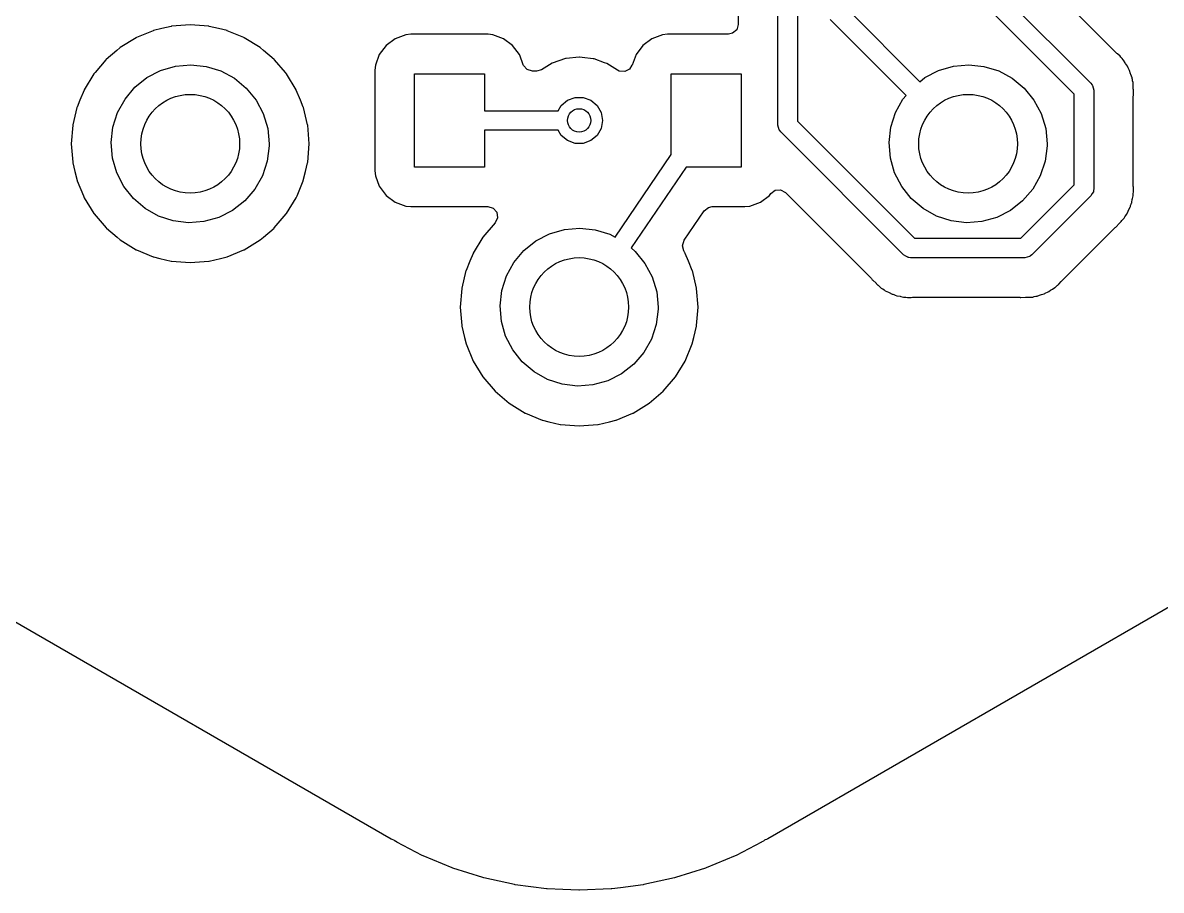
# Model space of a CAD drawing. Extents: x 144 to 253, y -181 to -52.
# Drawn here: x 223.85 to 238.48, y -181.1 to -169.95 of the extents above; entities that cross this region are included whole.
import ezdxf

# ---------------------------------------------------------------- set-up
doc = ezdxf.new("R2010")
doc.units = 0
doc.layers.add('BLACK', color=7, linetype='CONTINUOUS')

msp = doc.modelspace()

# ---------------------------------------------------------------- linework, layer by layer
at = {"layer": 'BLACK', "linetype": 'CONTINUOUS'}
for p, q in [((233.555, -171.265), (233.555, -166.184)), ((233.805, -166.236), (233.805, -171.213)), ((235.075, -168.223), (237.578, -170.727)), ((237.365, -170.867), (234.862, -168.363)), ((233.046, -169.06), (233.046, -169.97)), ((237.913, -170.342), (236.798, -169.227)), ((235.202, -170.882), (234.227, -169.907)), ((234.44, -169.767), (235.379, -170.706)), ((225.523, -170.052), (225.31, -170.14)), ((225.527, -170.05), (225.523, -170.052)), ((225.523, -170.052), (225.523, -170.052)), ((225.637, -170.023), (225.527, -170.05)), ((225.756, -169.995), (225.637, -170.023)), ((225.761, -169.994), (225.756, -169.995)), ((225.756, -169.995), (225.756, -169.995)), ((226, -169.975), (225.761, -169.994)), ((226.239, -169.994), (226, -169.975)), ((226.244, -169.995), (226.239, -169.994)), ((226.363, -170.023), (226.244, -169.995)), ((226.244, -169.995), (226.244, -169.995)), ((226.473, -170.05), (226.363, -170.023)), ((226.477, -170.052), (226.473, -170.05)), ((226.69, -170.14), (226.477, -170.052)), ((226.477, -170.052), (226.477, -170.052)), ((233.026, -170.038), (232.973, -170.084)), ((233.046, -169.97), (233.026, -170.038)), ((225.306, -170.142), (225.101, -170.267)), ((225.31, -170.14), (225.306, -170.142)), ((225.31, -170.14), (225.31, -170.14)), ((226.694, -170.142), (226.69, -170.14)), ((226.69, -170.14), (226.69, -170.14)), ((226.899, -170.267), (226.694, -170.142)), ((228.635, -170.154), (228.519, -170.241)), ((228.772, -170.103), (228.635, -170.154)), ((228.834, -170.096), (228.772, -170.103)), ((229.83, -170.096), (228.834, -170.096)), ((229.892, -170.103), (229.83, -170.096)), ((230.029, -170.154), (229.892, -170.103)), ((230.145, -170.241), (230.029, -170.154)), ((231.935, -170.154), (231.819, -170.241)), ((232.072, -170.103), (231.935, -170.154)), ((232.134, -170.096), (232.072, -170.103)), ((232.92, -170.096), (232.134, -170.096)), ((232.973, -170.084), (232.92, -170.096)), ((225.057, -170.305), (224.919, -170.423)), ((225.097, -170.27), (225.057, -170.305)), ((225.101, -170.267), (225.097, -170.27)), ((225.097, -170.27), (225.097, -170.27)), ((226.903, -170.27), (226.899, -170.267)), ((226.943, -170.305), (226.903, -170.27)), ((226.903, -170.27), (226.903, -170.27)), ((227.081, -170.423), (226.943, -170.305)), ((228.519, -170.241), (228.431, -170.358)), ((230.233, -170.358), (230.145, -170.241)), ((231.819, -170.241), (231.731, -170.358)), ((251.072, -170.252), (233.424, -180.441)), ((237.921, -170.35), (237.913, -170.342)), ((237.955, -170.378), (237.921, -170.35)), ((224.915, -170.427), (224.776, -170.59)), ((224.919, -170.423), (224.915, -170.427)), ((225.81, -170.506), (226.007, -170.488)), ((226.007, -170.488), (226.204, -170.509)), ((227.085, -170.427), (227.081, -170.423)), ((227.224, -170.59), (227.085, -170.427)), ((228.38, -170.494), (228.374, -170.556)), ((228.431, -170.358), (228.38, -170.494)), ((230.236, -170.366), (230.233, -170.358)), ((230.282, -170.489), (230.236, -170.366)), ((230.285, -170.497), (230.282, -170.489)), ((230.332, -170.551), (230.285, -170.497)), ((230.654, -170.468), (230.517, -170.552)), ((230.825, -170.409), (230.654, -170.468)), ((230.832, -170.409), (230.825, -170.409)), ((230.999, -170.391), (230.832, -170.409)), ((230.832, -170.409), (230.832, -170.409)), ((231.006, -170.391), (230.999, -170.391)), ((230.999, -170.391), (230.999, -170.391)), ((231.037, -170.394), (231.006, -170.391)), ((231.179, -170.411), (231.037, -170.394)), ((231.186, -170.412), (231.179, -170.411)), ((231.179, -170.411), (231.179, -170.411)), ((231.192, -170.414), (231.186, -170.412)), ((231.325, -170.462), (231.192, -170.414)), ((231.192, -170.414), (231.192, -170.414)), ((231.357, -170.473), (231.325, -170.462)), ((231.494, -170.56), (231.357, -170.473)), ((231.678, -170.493), (231.649, -170.544)), ((231.68, -170.494), (231.678, -170.493)), ((231.731, -170.358), (231.68, -170.494)), ((235.81, -170.506), (236.007, -170.488)), ((236.007, -170.488), (236.204, -170.509)), ((237.965, -170.391), (237.955, -170.378)), ((237.967, -170.394), (237.965, -170.391)), ((237.98, -170.409), (237.967, -170.394)), ((237.995, -170.424), (237.98, -170.409)), ((237.999, -170.43), (237.995, -170.424)), ((238.017, -170.462), (237.999, -170.43)), ((237.999, -170.43), (237.999, -170.43)), ((238.024, -170.472), (238.017, -170.462)), ((238.05, -170.507), (238.024, -170.472)), ((224.763, -170.605), (224.637, -170.81)), ((224.776, -170.59), (224.763, -170.605)), ((225.444, -170.654), (225.619, -170.562)), ((225.619, -170.562), (225.81, -170.506)), ((226.204, -170.509), (226.394, -170.567)), ((226.394, -170.567), (226.568, -170.662)), ((227.237, -170.605), (227.224, -170.59)), ((227.363, -170.81), (227.237, -170.605)), ((228.374, -170.556), (228.374, -171.852)), ((228.882, -171.804), (228.882, -170.604)), ((228.882, -170.604), (229.782, -170.604)), ((229.782, -170.604), (229.782, -171.079)), ((230.4, -170.571), (230.332, -170.551)), ((230.451, -170.571), (230.4, -170.571)), ((230.517, -170.552), (230.451, -170.571)), ((231.515, -170.571), (231.494, -170.56)), ((231.586, -170.577), (231.515, -170.571)), ((231.649, -170.544), (231.586, -170.577)), ((232.182, -171.644), (232.182, -170.604)), ((232.182, -170.604), (233.082, -170.604)), ((233.082, -170.604), (233.082, -171.804)), ((235.444, -170.654), (235.619, -170.562)), ((235.619, -170.562), (235.81, -170.506)), ((236.204, -170.509), (236.394, -170.567)), ((236.394, -170.567), (236.568, -170.662)), ((238.057, -170.526), (238.05, -170.507)), ((238.066, -170.544), (238.057, -170.526)), ((238.072, -170.555), (238.066, -170.544)), ((238.076, -170.561), (238.072, -170.555)), ((238.072, -170.555), (238.072, -170.555)), ((238.088, -170.604), (238.076, -170.561)), ((238.092, -170.615), (238.088, -170.604)), ((238.108, -170.656), (238.092, -170.615)), ((225.162, -170.93), (225.289, -170.778)), ((225.289, -170.778), (225.444, -170.654)), ((226.568, -170.662), (226.721, -170.788)), ((226.721, -170.788), (226.846, -170.942)), ((235.379, -170.706), (235.444, -170.654)), ((236.568, -170.662), (236.721, -170.788)), ((236.721, -170.788), (236.846, -170.942)), ((237.578, -170.727), (237.592, -170.744)), ((237.592, -170.744), (237.595, -170.747)), ((237.595, -170.747), (237.596, -170.75)), ((237.596, -170.75), (237.6, -170.755)), ((237.6, -170.755), (237.606, -170.785)), ((237.606, -170.785), (237.615, -170.815)), ((238.109, -170.664), (238.108, -170.656)), ((238.111, -170.676), (238.109, -170.664)), ((238.109, -170.664), (238.109, -170.664)), ((238.115, -170.696), (238.111, -170.676)), ((238.121, -170.715), (238.115, -170.696)), ((238.121, -170.723), (238.121, -170.715)), ((238.122, -170.759), (238.121, -170.723)), ((238.123, -170.771), (238.122, -170.759)), ((238.123, -170.775), (238.123, -170.771)), ((238.123, -170.803), (238.123, -170.775)), ((224.636, -170.814), (224.583, -170.942)), ((224.637, -170.81), (224.636, -170.814)), ((224.636, -170.814), (224.636, -170.814)), ((225.066, -171.104), (225.162, -170.93)), ((227.364, -170.814), (227.363, -170.81)), ((227.417, -170.942), (227.364, -170.814)), ((227.364, -170.814), (227.364, -170.814)), ((230.85, -170.944), (230.948, -170.909)), ((230.948, -170.909), (231.052, -170.909)), ((231.052, -170.909), (231.15, -170.944)), ((235.066, -171.104), (235.162, -170.93)), ((235.162, -170.93), (235.202, -170.882)), ((237.365, -172.033), (237.365, -170.867)), ((237.615, -170.815), (237.615, -172.085)), ((238.124, -170.807), (238.123, -170.803)), ((238.123, -170.894), (238.124, -170.883)), ((238.123, -172.049), (238.123, -170.894)), ((238.126, -170.875), (238.124, -170.807)), ((238.124, -170.883), (238.126, -170.875)), ((224.544, -171.036), (224.491, -171.26)), ((224.546, -171.032), (224.544, -171.036)), ((224.583, -170.942), (224.546, -171.032)), ((226.846, -170.942), (226.939, -171.117)), ((227.454, -171.032), (227.417, -170.942)), ((227.456, -171.036), (227.454, -171.032)), ((227.509, -171.26), (227.456, -171.036)), ((229.782, -171.079), (230.731, -171.079)), ((230.731, -171.079), (230.77, -171.011)), ((230.77, -171.011), (230.85, -170.944)), ((231.15, -170.944), (231.23, -171.011)), ((231.23, -171.011), (231.282, -171.101)), ((236.846, -170.942), (236.939, -171.117)), ((225.006, -171.293), (225.066, -171.104)), ((226.939, -171.117), (226.997, -171.307)), ((231.282, -171.101), (231.3, -171.204)), ((231.3, -171.204), (231.282, -171.307)), ((233.805, -171.213), (235.311, -172.72)), ((235.006, -171.293), (235.066, -171.104)), ((236.939, -171.117), (236.997, -171.307)), ((224.49, -171.265), (224.471, -171.504)), ((224.491, -171.26), (224.49, -171.265)), ((224.491, -171.26), (224.491, -171.26)), ((224.984, -171.49), (225.006, -171.293)), ((226.997, -171.307), (227.016, -171.504)), ((227.51, -171.265), (227.509, -171.26)), ((227.509, -171.26), (227.509, -171.26)), ((227.529, -171.504), (227.51, -171.265)), ((230.731, -171.329), (229.782, -171.329)), ((229.782, -171.329), (229.782, -171.804)), ((230.77, -171.397), (230.731, -171.329)), ((231.282, -171.307), (231.23, -171.397)), ((233.564, -171.294), (233.555, -171.265)), ((233.57, -171.325), (233.564, -171.294)), ((233.574, -171.33), (233.57, -171.325)), ((233.575, -171.332), (233.574, -171.33)), ((233.578, -171.335), (233.575, -171.332)), ((233.592, -171.353), (233.578, -171.335)), ((235.171, -172.933), (233.592, -171.353)), ((234.984, -171.49), (235.006, -171.293)), ((236.997, -171.307), (237.016, -171.504)), ((228.583, -180.445), (213.098, -171.504)), ((224.471, -171.504), (224.49, -171.743)), ((225.001, -171.688), (224.984, -171.49)), ((227.016, -171.504), (227.016, -171.532)), ((227.51, -171.743), (227.529, -171.504)), ((230.85, -171.464), (230.77, -171.397)), ((230.948, -171.5), (230.85, -171.464)), ((231.052, -171.5), (230.948, -171.5)), ((231.15, -171.464), (231.052, -171.5)), ((231.23, -171.397), (231.15, -171.464)), ((235.001, -171.688), (234.984, -171.49)), ((237.016, -171.504), (237.016, -171.532)), ((227.016, -171.532), (226.991, -171.729)), ((231.461, -172.704), (232.182, -171.644)), ((237.016, -171.532), (236.991, -171.729)), ((224.49, -171.743), (224.491, -171.748)), ((224.491, -171.748), (224.491, -171.748)), ((224.491, -171.748), (224.518, -171.863)), ((225.055, -171.878), (225.001, -171.688)), ((226.991, -171.729), (226.928, -171.917)), ((227.482, -171.863), (227.509, -171.748)), ((227.509, -171.748), (227.51, -171.743)), ((227.509, -171.748), (227.509, -171.748)), ((229.782, -171.804), (228.882, -171.804)), ((232.375, -171.804), (231.668, -172.844)), ((233.082, -171.804), (232.375, -171.804)), ((235.055, -171.878), (235.001, -171.688)), ((236.991, -171.729), (236.928, -171.917)), ((224.518, -171.863), (224.546, -171.977)), ((225.146, -172.054), (225.055, -171.878)), ((226.928, -171.917), (226.83, -172.09)), ((227.454, -171.977), (227.482, -171.863)), ((228.374, -171.852), (228.38, -171.915)), ((228.38, -171.915), (228.431, -172.051)), ((235.146, -172.054), (235.055, -171.878)), ((236.928, -171.917), (236.83, -172.09)), ((224.546, -171.977), (224.548, -171.981)), ((224.548, -171.981), (224.548, -171.981)), ((224.548, -171.981), (224.627, -172.173)), ((225.269, -172.21), (225.146, -172.054)), ((226.83, -172.09), (226.701, -172.24)), ((227.373, -172.173), (227.452, -171.981)), ((227.452, -171.981), (227.454, -171.977)), ((227.452, -171.981), (227.452, -171.981)), ((228.431, -172.051), (228.519, -172.168)), ((233.462, -172.146), (233.518, -172.103)), ((233.518, -172.103), (233.589, -172.098)), ((233.589, -172.098), (233.652, -172.132)), ((235.269, -172.21), (235.146, -172.054)), ((236.679, -172.72), (237.365, -172.033)), ((236.83, -172.09), (236.701, -172.24)), ((237.615, -172.085), (237.612, -172.107)), ((237.612, -172.107), (237.612, -172.112)), ((238.124, -172.061), (238.123, -172.049)), ((238.128, -172.105), (238.124, -172.061)), ((238.127, -172.113), (238.128, -172.105)), ((224.627, -172.173), (224.637, -172.198)), ((224.637, -172.198), (224.763, -172.403)), ((225.42, -172.338), (225.269, -172.21)), ((226.701, -172.24), (226.544, -172.362)), ((227.237, -172.403), (227.363, -172.198)), ((227.363, -172.198), (227.373, -172.173)), ((228.519, -172.168), (228.635, -172.255)), ((233.329, -172.255), (233.445, -172.168)), ((233.445, -172.168), (233.462, -172.146)), ((233.652, -172.132), (234.756, -173.237)), ((235.42, -172.338), (235.269, -172.21)), ((236.701, -172.24), (236.544, -172.362)), ((237.578, -172.173), (236.819, -172.933)), ((237.593, -172.146), (237.578, -172.173)), ((237.61, -172.121), (237.593, -172.146)), ((237.611, -172.114), (237.61, -172.121)), ((237.612, -172.112), (237.611, -172.114)), ((238.104, -172.255), (238.11, -172.219)), ((238.11, -172.219), (238.113, -172.208)), ((238.113, -172.208), (238.122, -172.173)), ((238.122, -172.173), (238.123, -172.165)), ((238.122, -172.173), (238.122, -172.173)), ((238.123, -172.145), (238.125, -172.125)), ((238.123, -172.165), (238.123, -172.145)), ((238.125, -172.125), (238.127, -172.113)), ((225.593, -172.435), (225.42, -172.338)), ((226.544, -172.362), (226.367, -172.451)), ((228.635, -172.255), (228.772, -172.306)), ((228.772, -172.306), (228.834, -172.313)), ((228.834, -172.313), (229.825, -172.313)), ((229.825, -172.313), (229.893, -172.333)), ((229.893, -172.333), (229.94, -172.386)), ((229.94, -172.386), (229.95, -172.457)), ((232.349, -172.746), (232.607, -172.368)), ((232.607, -172.368), (232.662, -172.323)), ((232.662, -172.323), (232.711, -172.313)), ((232.711, -172.313), (233.13, -172.313)), ((233.13, -172.313), (233.192, -172.306)), ((233.192, -172.306), (233.329, -172.255)), ((235.593, -172.435), (235.42, -172.338)), ((236.544, -172.362), (236.367, -172.451)), ((238.04, -172.41), (238.057, -172.369)), ((238.057, -172.369), (238.062, -172.359)), ((238.062, -172.359), (238.084, -172.32)), ((238.084, -172.32), (238.086, -172.312)), ((238.086, -172.312), (238.089, -172.3)), ((238.086, -172.312), (238.086, -172.312)), ((238.089, -172.3), (238.095, -172.282)), ((238.095, -172.282), (238.1, -172.27)), ((238.1, -172.27), (238.103, -172.263)), ((238.103, -172.263), (238.104, -172.255)), ((238.104, -172.255), (238.104, -172.255)), ((224.763, -172.403), (224.766, -172.407)), ((224.766, -172.407), (224.766, -172.407)), ((224.766, -172.407), (224.869, -172.527)), ((224.869, -172.527), (224.919, -172.585)), ((225.782, -172.496), (225.593, -172.435)), ((225.979, -172.52), (225.782, -172.496)), ((226.176, -172.505), (225.979, -172.52)), ((226.367, -172.451), (226.176, -172.505)), ((227.081, -172.585), (227.131, -172.527)), ((227.131, -172.527), (227.234, -172.407)), ((227.234, -172.407), (227.237, -172.403)), ((227.234, -172.407), (227.234, -172.407)), ((229.919, -172.523), (229.763, -172.705)), ((229.92, -172.522), (229.919, -172.523)), ((229.95, -172.457), (229.92, -172.521)), ((229.92, -172.521), (229.92, -172.522)), ((235.782, -172.496), (235.593, -172.435)), ((235.979, -172.52), (235.782, -172.496)), ((236.176, -172.505), (235.979, -172.52)), ((236.367, -172.451), (236.176, -172.505)), ((237.897, -172.577), (237.944, -172.527)), ((237.944, -172.527), (237.946, -172.524)), ((237.946, -172.524), (237.966, -172.505)), ((237.966, -172.505), (237.969, -172.502)), ((237.969, -172.502), (237.976, -172.493)), ((237.976, -172.493), (238.001, -172.466)), ((238.001, -172.466), (238.007, -172.46)), ((238.007, -172.46), (238.016, -172.443)), ((238.016, -172.443), (238.027, -172.426)), ((238.027, -172.426), (238.035, -172.416)), ((238.035, -172.416), (238.04, -172.41)), ((224.919, -172.585), (224.922, -172.589)), ((224.922, -172.589), (225.059, -172.705)), ((226.941, -172.705), (227.078, -172.589)), ((227.078, -172.589), (227.081, -172.585)), ((230.444, -172.754), (230.619, -172.662)), ((230.619, -172.662), (230.81, -172.606)), ((230.81, -172.606), (231.007, -172.588)), ((231.007, -172.588), (231.204, -172.609)), ((231.204, -172.609), (231.394, -172.667)), ((231.394, -172.667), (231.461, -172.704)), ((237.204, -173.267), (237.882, -172.589)), ((237.882, -172.589), (237.891, -172.581)), ((237.891, -172.581), (237.897, -172.577)), ((225.059, -172.705), (225.101, -172.741)), ((225.101, -172.741), (225.306, -172.867)), ((226.694, -172.867), (226.899, -172.741)), ((226.899, -172.741), (226.941, -172.705)), ((229.763, -172.705), (229.637, -172.91)), ((230.289, -172.878), (230.444, -172.754)), ((232.328, -172.815), (232.349, -172.746)), ((232.346, -172.883), (232.328, -172.815)), ((235.311, -172.72), (236.679, -172.72)), ((225.306, -172.867), (225.31, -172.869)), ((225.31, -172.869), (225.31, -172.869)), ((225.31, -172.869), (225.523, -172.957)), ((225.523, -172.957), (225.527, -172.958)), ((225.527, -172.958), (225.609, -172.978)), ((225.609, -172.978), (225.756, -173.013)), ((226.244, -173.013), (226.391, -172.978)), ((226.391, -172.978), (226.473, -172.958)), ((226.473, -172.958), (226.477, -172.957)), ((226.477, -172.957), (226.69, -172.869)), ((226.69, -172.869), (226.694, -172.867)), ((226.69, -172.869), (226.69, -172.869)), ((229.636, -172.914), (229.594, -173.015)), ((229.637, -172.91), (229.636, -172.914)), ((229.636, -172.914), (229.636, -172.914)), ((230.162, -173.03), (230.289, -172.878)), ((231.668, -172.844), (231.721, -172.888)), ((231.721, -172.888), (231.846, -173.042)), ((232.36, -172.906), (232.346, -172.883)), ((232.363, -172.91), (232.36, -172.906)), ((232.36, -172.906), (232.36, -172.906)), ((232.364, -172.914), (232.363, -172.91)), ((232.406, -173.015), (232.364, -172.914)), ((232.364, -172.914), (232.364, -172.914)), ((235.198, -172.948), (235.171, -172.933)), ((235.224, -172.964), (235.198, -172.948)), ((235.231, -172.965), (235.224, -172.964)), ((235.233, -172.967), (235.231, -172.965)), ((235.238, -172.966), (235.233, -172.967)), ((235.26, -172.97), (235.238, -172.966)), ((236.73, -172.97), (235.26, -172.97)), ((236.76, -172.961), (236.73, -172.97)), ((236.79, -172.954), (236.76, -172.961)), ((236.795, -172.951), (236.79, -172.954)), ((236.798, -172.95), (236.795, -172.951)), ((236.801, -172.946), (236.798, -172.95)), ((236.819, -172.933), (236.801, -172.946)), ((225.756, -173.013), (225.756, -173.013)), ((225.756, -173.013), (225.761, -173.014)), ((225.761, -173.014), (226, -173.033)), ((226, -173.033), (226.239, -173.014)), ((226.239, -173.014), (226.244, -173.013)), ((226.244, -173.013), (226.244, -173.013)), ((229.594, -173.015), (229.546, -173.132)), ((230.066, -173.204), (230.162, -173.03)), ((231.846, -173.042), (231.939, -173.217)), ((232.454, -173.132), (232.406, -173.015)), ((229.544, -173.136), (229.491, -173.36)), ((229.546, -173.132), (229.544, -173.136)), ((230.006, -173.393), (230.066, -173.204)), ((231.939, -173.217), (231.997, -173.407)), ((232.456, -173.136), (232.454, -173.132)), ((232.509, -173.36), (232.456, -173.136)), ((234.756, -173.237), (234.764, -173.245)), ((234.764, -173.245), (234.768, -173.252)), ((234.768, -173.252), (234.773, -173.257)), ((234.773, -173.257), (234.817, -173.298)), ((237.167, -173.31), (237.196, -173.276)), ((237.196, -173.276), (237.204, -173.267)), ((229.49, -173.365), (229.471, -173.604)), ((229.491, -173.36), (229.49, -173.365)), ((229.491, -173.36), (229.491, -173.36)), ((229.984, -173.59), (230.006, -173.393)), ((231.997, -173.407), (232.016, -173.604)), ((232.51, -173.365), (232.509, -173.36)), ((232.509, -173.36), (232.509, -173.36)), ((232.529, -173.604), (232.51, -173.365)), ((234.817, -173.298), (234.82, -173.301)), ((234.82, -173.301), (234.84, -173.321)), ((234.84, -173.321), (234.843, -173.323)), ((234.843, -173.323), (234.852, -173.331)), ((234.852, -173.331), (234.884, -173.361)), ((234.884, -173.361), (234.891, -173.365)), ((234.891, -173.365), (234.902, -173.371)), ((234.902, -173.371), (234.919, -173.382)), ((234.919, -173.382), (234.935, -173.394)), ((234.935, -173.394), (234.975, -173.412)), ((234.975, -173.412), (234.986, -173.417)), ((234.986, -173.417), (235.025, -173.438)), ((236.991, -173.427), (237.001, -173.42)), ((237.001, -173.42), (237.019, -173.412)), ((237.019, -173.412), (237.038, -173.404)), ((237.038, -173.404), (237.058, -173.389)), ((237.058, -173.389), (237.074, -173.378)), ((237.074, -173.378), (237.084, -173.372)), ((237.084, -173.372), (237.115, -173.353)), ((237.115, -173.353), (237.122, -173.349)), ((237.115, -173.353), (237.115, -173.353)), ((237.122, -173.349), (237.136, -173.335)), ((237.136, -173.335), (237.151, -173.322)), ((237.151, -173.322), (237.153, -173.321)), ((237.153, -173.321), (237.167, -173.31)), ((235.025, -173.438), (235.032, -173.44)), ((235.032, -173.44), (235.032, -173.44)), ((235.032, -173.44), (235.044, -173.443)), ((235.044, -173.443), (235.063, -173.45)), ((235.063, -173.45), (235.082, -173.458)), ((235.082, -173.458), (235.089, -173.459)), ((235.089, -173.459), (235.089, -173.459)), ((235.089, -173.459), (235.125, -173.465)), ((235.125, -173.465), (235.137, -173.467)), ((235.137, -173.467), (235.169, -173.475)), ((235.169, -173.475), (235.18, -173.478)), ((235.18, -173.478), (235.2, -173.478)), ((235.2, -173.478), (235.22, -173.48)), ((235.22, -173.48), (235.24, -173.483)), ((235.24, -173.483), (235.248, -173.482)), ((235.248, -173.482), (235.266, -173.48)), ((235.266, -173.48), (235.284, -173.479)), ((235.284, -173.479), (235.295, -173.478)), ((235.295, -173.478), (236.652, -173.478)), ((236.652, -173.478), (236.663, -173.479)), ((236.663, -173.479), (236.67, -173.48)), ((236.67, -173.48), (236.678, -173.48)), ((236.678, -173.48), (236.738, -173.478)), ((236.678, -173.48), (236.678, -173.48)), ((236.738, -173.478), (236.742, -173.478)), ((236.742, -173.478), (236.77, -173.478)), ((236.77, -173.478), (236.774, -173.478)), ((236.774, -173.478), (236.786, -173.477)), ((236.774, -173.478), (236.774, -173.478)), ((236.786, -173.477), (236.818, -173.476)), ((236.818, -173.476), (236.822, -173.476)), ((236.822, -173.476), (236.83, -173.475)), ((236.83, -173.475), (236.85, -173.47)), ((236.85, -173.47), (236.869, -173.466)), ((236.869, -173.466), (236.881, -173.464)), ((236.881, -173.464), (236.889, -173.463)), ((236.881, -173.464), (236.881, -173.464)), ((236.889, -173.463), (236.897, -173.46)), ((236.897, -173.46), (236.93, -173.447)), ((236.897, -173.46), (236.897, -173.46)), ((236.93, -173.447), (236.942, -173.443)), ((236.942, -173.443), (236.976, -173.433)), ((236.976, -173.433), (236.984, -173.431)), ((236.976, -173.433), (236.976, -173.433)), ((236.984, -173.431), (236.991, -173.427)), ((236.991, -173.427), (236.991, -173.427)), ((229.471, -173.604), (229.49, -173.843)), ((230.001, -173.788), (229.984, -173.59)), ((232.016, -173.632), (231.991, -173.829)), ((232.016, -173.604), (232.016, -173.632)), ((232.51, -173.843), (232.529, -173.604)), ((229.49, -173.843), (229.491, -173.848)), ((229.491, -173.848), (229.491, -173.848)), ((229.491, -173.848), (229.526, -173.995)), ((230.055, -173.978), (230.001, -173.788)), ((231.991, -173.829), (231.928, -174.017)), ((232.474, -173.995), (232.509, -173.848)), ((232.509, -173.848), (232.51, -173.843)), ((232.509, -173.848), (232.509, -173.848)), ((229.526, -173.995), (229.546, -174.077)), ((230.146, -174.154), (230.055, -173.978)), ((232.454, -174.077), (232.474, -173.995)), ((229.546, -174.077), (229.637, -174.298)), ((230.269, -174.31), (230.146, -174.154)), ((231.928, -174.017), (231.83, -174.19)), ((232.363, -174.298), (232.454, -174.077)), ((229.637, -174.298), (229.763, -174.503)), ((231.83, -174.19), (231.701, -174.34)), ((232.237, -174.503), (232.363, -174.298)), ((230.42, -174.438), (230.269, -174.31)), ((230.593, -174.535), (230.42, -174.438)), ((231.701, -174.34), (231.544, -174.462)), ((229.763, -174.503), (229.919, -174.685)), ((230.782, -174.596), (230.593, -174.535)), ((231.367, -174.551), (231.176, -174.605)), ((231.544, -174.462), (231.367, -174.551)), ((232.081, -174.685), (232.237, -174.503)), ((229.919, -174.685), (230.101, -174.841)), ((230.979, -174.62), (230.782, -174.596)), ((231.176, -174.605), (230.979, -174.62)), ((231.899, -174.841), (232.081, -174.685)), ((230.101, -174.841), (230.306, -174.967)), ((231.694, -174.967), (231.899, -174.841)), ((230.306, -174.967), (230.31, -174.969)), ((230.31, -174.969), (230.31, -174.969)), ((230.31, -174.969), (230.523, -175.057)), ((231.477, -175.057), (231.69, -174.969)), ((231.69, -174.969), (231.694, -174.967)), ((231.69, -174.969), (231.69, -174.969)), ((230.523, -175.057), (230.527, -175.058)), ((230.527, -175.058), (230.609, -175.078)), ((230.609, -175.078), (230.756, -175.113)), ((230.756, -175.113), (230.756, -175.113)), ((230.756, -175.113), (230.761, -175.114)), ((230.761, -175.114), (231, -175.133)), ((231, -175.133), (231.239, -175.114)), ((231.239, -175.114), (231.244, -175.113)), ((231.244, -175.113), (231.391, -175.078)), ((231.244, -175.113), (231.244, -175.113)), ((231.391, -175.078), (231.473, -175.058)), ((231.473, -175.058), (231.477, -175.057)), ((228.598, -180.452), (228.583, -180.445)), ((233.406, -180.449), (233.392, -180.455)), ((233.424, -180.441), (233.406, -180.449)), ((228.619, -180.461), (228.598, -180.452)), ((228.627, -180.464), (228.619, -180.461)), ((228.619, -180.461), (228.619, -180.461)), ((228.634, -180.47), (228.627, -180.464)), ((228.637, -180.472), (228.634, -180.47)), ((228.634, -180.47), (228.634, -180.47)), ((228.658, -180.486), (228.637, -180.472)), ((228.983, -180.655), (228.658, -180.486)), ((233.342, -180.486), (233.017, -180.655)), ((233.349, -180.482), (233.342, -180.486)), ((233.368, -180.47), (233.349, -180.482)), ((233.377, -180.463), (233.368, -180.47)), ((233.384, -180.458), (233.377, -180.463)), ((233.392, -180.455), (233.384, -180.458)), ((233.392, -180.455), (233.392, -180.455)), ((228.993, -180.659), (228.983, -180.655)), ((229.366, -180.814), (228.993, -180.659)), ((233.007, -180.659), (232.634, -180.814)), ((233.017, -180.655), (233.007, -180.659)), ((229.377, -180.818), (229.366, -180.814)), ((229.762, -180.94), (229.377, -180.818)), ((232.623, -180.818), (232.238, -180.94)), ((232.634, -180.814), (232.623, -180.818)), ((229.773, -180.942), (229.762, -180.94)), ((230.168, -181.03), (229.773, -180.942)), ((230.179, -181.032), (230.168, -181.03)), ((230.58, -181.085), (230.179, -181.032)), ((231.821, -181.032), (231.531, -181.07)), ((231.832, -181.03), (231.821, -181.032)), ((232.03, -180.986), (231.832, -181.03)), ((232.227, -180.942), (232.03, -180.986)), ((232.238, -180.94), (232.227, -180.942)), ((230.59, -181.086), (230.58, -181.085)), ((230.792, -181.094), (230.59, -181.086)), ((230.995, -181.103), (230.792, -181.094)), ((231.005, -181.103), (230.995, -181.103)), ((231.41, -181.086), (231.005, -181.103)), ((231.42, -181.085), (231.41, -181.086)), ((231.531, -181.07), (231.42, -181.085))]:
    msp.add_line(p, q, dxfattribs=at)
at = {"layer": 'BLACK'}
for centre, radius in [((226, -171.504), 0.635), ((236, -171.504), 0.635), ((231, -171.204), 0.15), ((231, -173.604), 0.635)]:
    msp.add_circle(centre, radius, dxfattribs=at)

doc.saveas('drawing.dxf')
